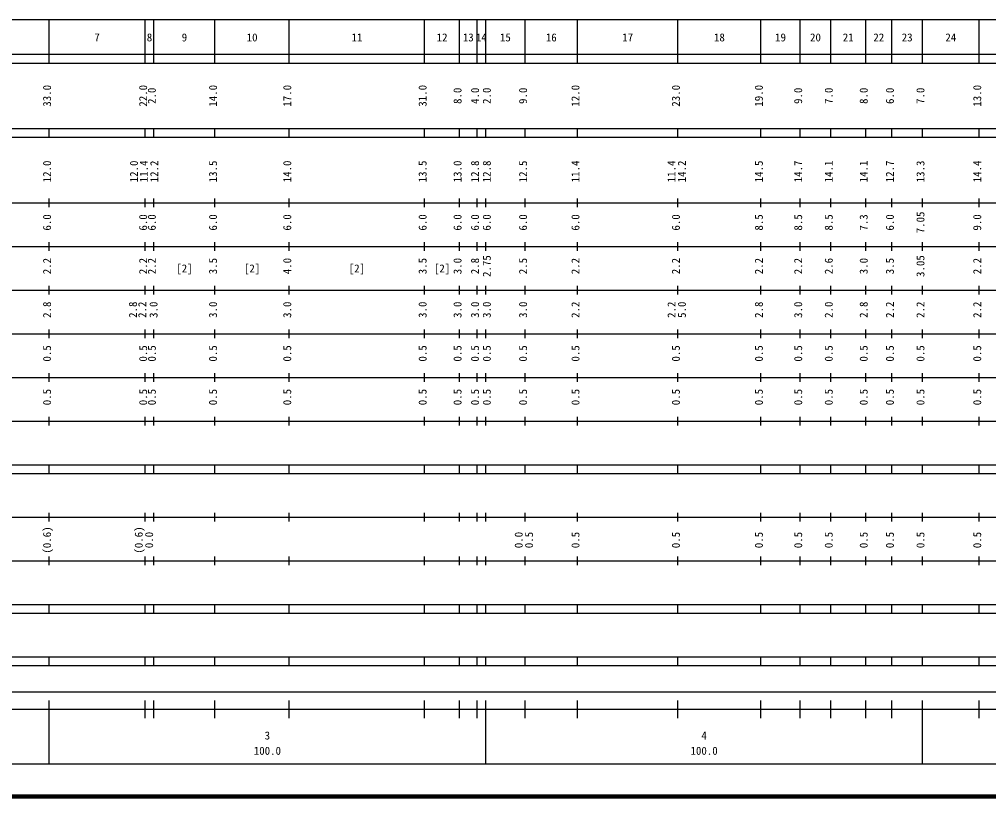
# Model space of a CAD drawing. Units: millimetres on the paper, enlarged 1000 times. Extents: x 40000 to 680000, y 20000 to 380000.
# Drawn here: x 261208 to 483150, y 20000 to 198000 of the extents above; entities that cross this region are included whole.
import ezdxf
from ezdxf.enums import TextEntityAlignment as Align

# ---------------------------------------------------------------- set-up
doc = ezdxf.new("R2010")
doc.units = ezdxf.units.MM
doc.header["$LTSCALE"] = 1000
doc.layers.add('M-TTL', color=2, linetype='Continuous', lineweight=140)
doc.layers.add('M-TTL-BAND', color=7, linetype='Continuous', lineweight=25)
doc.styles.add('ＭＳ ゴシック', font='')
doc.styles.get('ＭＳ ゴシック').set_extended_font_data('MS Gothic')

msp = doc.modelspace()

# ---------------------------------------------------------------- linework, layer by layer
at = {"layer": 'M-TTL'}
msp.add_line((40000, 20000), (680000, 20000), dxfattribs=at)
at = {"layer": 'M-TTL-BAND'}
for p, q in [((68000, 198000), (579000, 198000)), ((268000, 188000), (268000, 198000)), ((290000, 188000), (290000, 198000)), ((292000, 188000), (292000, 198000)), ((306000, 188000), (306000, 198000)), ((323000, 188000), (323000, 198000)), ((354000, 188000), (354000, 198000)), ((362000, 188000), (362000, 198000)), ((366000, 188000), (366000, 198000)), ((368000, 188000), (368000, 198000)), ((377000, 188000), (377000, 198000)), ((389000, 188000), (389000, 198000)), ((412000, 188000), (412000, 198000)), ((431000, 188000), (431000, 198000)), ((440000, 188000), (440000, 198000)), ((447000, 188000), (447000, 198000)), ((455000, 188000), (455000, 198000)), ((461000, 188000), (461000, 198000)), ((468000, 188000), (468000, 198000)), ((481000, 188000), (481000, 198000)), ((40000, 190000), (579000, 190000)), ((40000, 188000), (579000, 188000)), ((40000, 173000), (579000, 173000)), ((40000, 171000), (579000, 171000)), ((268000, 171000), (268000, 173000)), ((290000, 171000), (290000, 173000)), ((292000, 171000), (292000, 173000)), ((306000, 171000), (306000, 173000)), ((323000, 171000), (323000, 173000)), ((354000, 171000), (354000, 173000)), ((362000, 171000), (362000, 173000)), ((366000, 171000), (366000, 173000)), ((368000, 171000), (368000, 173000)), ((377000, 171000), (377000, 173000)), ((389000, 171000), (389000, 173000)), ((412000, 171000), (412000, 173000)), ((431000, 171000), (431000, 173000)), ((440000, 171000), (440000, 173000)), ((447000, 171000), (447000, 173000)), ((455000, 171000), (455000, 173000)), ((461000, 171000), (461000, 173000)), ((468000, 171000), (468000, 173000)), ((481000, 171000), (481000, 173000)), ((40000, 156000), (579000, 156000)), ((268000, 155000), (268000, 157000)), ((290000, 155000), (290000, 157000)), ((292000, 155000), (292000, 157000)), ((306000, 155000), (306000, 157000)), ((323000, 155000), (323000, 157000)), ((354000, 155000), (354000, 157000)), ((362000, 155000), (362000, 157000)), ((366000, 155000), (366000, 157000)), ((368000, 155000), (368000, 157000)), ((377000, 155000), (377000, 157000)), ((389000, 155000), (389000, 157000)), ((412000, 155000), (412000, 157000)), ((431000, 155000), (431000, 157000)), ((440000, 155000), (440000, 157000)), ((447000, 155000), (447000, 157000)), ((455000, 155000), (455000, 157000)), ((461000, 155000), (461000, 157000)), ((468000, 155000), (468000, 157000)), ((481000, 155000), (481000, 157000)), ((268000, 145000), (268000, 147000)), ((290000, 145000), (290000, 147000)), ((292000, 145000), (292000, 147000)), ((306000, 145000), (306000, 147000)), ((323000, 145000), (323000, 147000)), ((354000, 145000), (354000, 147000)), ((362000, 145000), (362000, 147000)), ((366000, 145000), (366000, 147000)), ((368000, 145000), (368000, 147000)), ((377000, 145000), (377000, 147000)), ((389000, 145000), (389000, 147000)), ((412000, 145000), (412000, 147000)), ((431000, 145000), (431000, 147000)), ((440000, 145000), (440000, 147000)), ((447000, 145000), (447000, 147000)), ((455000, 145000), (455000, 147000)), ((461000, 145000), (461000, 147000)), ((468000, 145000), (468000, 147000)), ((481000, 145000), (481000, 147000)), ((46000, 146000), (579000, 146000)), ((52000, 136000), (579000, 136000)), ((268000, 135000), (268000, 137000)), ((290000, 135000), (290000, 137000)), ((292000, 135000), (292000, 137000)), ((306000, 135000), (306000, 137000)), ((323000, 135000), (323000, 137000)), ((354000, 135000), (354000, 137000)), ((362000, 135000), (362000, 137000)), ((366000, 135000), (366000, 137000)), ((368000, 135000), (368000, 137000)), ((377000, 135000), (377000, 137000)), ((389000, 135000), (389000, 137000)), ((412000, 135000), (412000, 137000)), ((431000, 135000), (431000, 137000)), ((440000, 135000), (440000, 137000)), ((447000, 135000), (447000, 137000)), ((455000, 135000), (455000, 137000)), ((461000, 135000), (461000, 137000)), ((468000, 135000), (468000, 137000)), ((481000, 135000), (481000, 137000)), ((268000, 125000), (268000, 127000)), ((290000, 125000), (290000, 127000)), ((292000, 125000), (292000, 127000)), ((306000, 125000), (306000, 127000)), ((323000, 125000), (323000, 127000)), ((354000, 125000), (354000, 127000)), ((362000, 125000), (362000, 127000)), ((366000, 125000), (366000, 127000)), ((368000, 125000), (368000, 127000)), ((377000, 125000), (377000, 127000)), ((389000, 125000), (389000, 127000)), ((412000, 125000), (412000, 127000)), ((431000, 125000), (431000, 127000)), ((440000, 125000), (440000, 127000)), ((447000, 125000), (447000, 127000)), ((455000, 125000), (455000, 127000)), ((461000, 125000), (461000, 127000)), ((468000, 125000), (468000, 127000)), ((481000, 125000), (481000, 127000)), ((46000, 126000), (579000, 126000)), ((52000, 116000), (579000, 116000)), ((268000, 115000), (268000, 117000)), ((290000, 115000), (290000, 117000)), ((292000, 115000), (292000, 117000)), ((306000, 115000), (306000, 117000)), ((323000, 115000), (323000, 117000)), ((354000, 115000), (354000, 117000)), ((362000, 115000), (362000, 117000)), ((366000, 115000), (366000, 117000)), ((368000, 115000), (368000, 117000)), ((377000, 115000), (377000, 117000)), ((389000, 115000), (389000, 117000)), ((412000, 115000), (412000, 117000)), ((431000, 115000), (431000, 117000)), ((440000, 115000), (440000, 117000)), ((447000, 115000), (447000, 117000)), ((455000, 115000), (455000, 117000)), ((461000, 115000), (461000, 117000)), ((468000, 115000), (468000, 117000)), ((481000, 115000), (481000, 117000)), ((268000, 105000), (268000, 107000)), ((290000, 105000), (290000, 107000)), ((292000, 105000), (292000, 107000)), ((306000, 105000), (306000, 107000)), ((323000, 105000), (323000, 107000)), ((354000, 105000), (354000, 107000)), ((362000, 105000), (362000, 107000)), ((366000, 105000), (366000, 107000)), ((368000, 105000), (368000, 107000)), ((377000, 105000), (377000, 107000)), ((389000, 105000), (389000, 107000)), ((412000, 105000), (412000, 107000)), ((431000, 105000), (431000, 107000)), ((440000, 105000), (440000, 107000)), ((447000, 105000), (447000, 107000)), ((455000, 105000), (455000, 107000)), ((461000, 105000), (461000, 107000)), ((468000, 105000), (468000, 107000)), ((481000, 105000), (481000, 107000)), ((46000, 106000), (579000, 106000)), ((40000, 96000), (579000, 96000)), ((268000, 94000), (268000, 96000)), ((290000, 94000), (290000, 96000)), ((292000, 94000), (292000, 96000)), ((306000, 94000), (306000, 96000)), ((323000, 94000), (323000, 96000)), ((354000, 94000), (354000, 96000)), ((362000, 94000), (362000, 96000)), ((366000, 94000), (366000, 96000)), ((368000, 94000), (368000, 96000)), ((377000, 94000), (377000, 96000)), ((389000, 94000), (389000, 96000)), ((412000, 94000), (412000, 96000)), ((431000, 94000), (431000, 96000)), ((440000, 94000), (440000, 96000)), ((447000, 94000), (447000, 96000)), ((455000, 94000), (455000, 96000)), ((461000, 94000), (461000, 96000)), ((468000, 94000), (468000, 96000)), ((481000, 94000), (481000, 96000)), ((40000, 94000), (579000, 94000)), ((268000, 83000), (268000, 85000)), ((290000, 83000), (290000, 85000)), ((292000, 83000), (292000, 85000)), ((306000, 83000), (306000, 85000)), ((323000, 83000), (323000, 85000)), ((354000, 83000), (354000, 85000)), ((362000, 83000), (362000, 85000)), ((366000, 83000), (366000, 85000)), ((368000, 83000), (368000, 85000)), ((377000, 83000), (377000, 85000)), ((389000, 83000), (389000, 85000)), ((412000, 83000), (412000, 85000)), ((431000, 83000), (431000, 85000)), ((440000, 83000), (440000, 85000)), ((447000, 83000), (447000, 85000)), ((455000, 83000), (455000, 85000)), ((461000, 83000), (461000, 85000)), ((468000, 83000), (468000, 85000)), ((481000, 83000), (481000, 85000)), ((49000, 84000), (579000, 84000)), ((40000, 74000), (579000, 74000)), ((268000, 73000), (268000, 75000)), ((290000, 73000), (290000, 75000)), ((292000, 73000), (292000, 75000)), ((306000, 73000), (306000, 75000)), ((323000, 73000), (323000, 75000)), ((354000, 73000), (354000, 75000)), ((362000, 73000), (362000, 75000)), ((366000, 73000), (366000, 75000)), ((368000, 73000), (368000, 75000)), ((377000, 73000), (377000, 75000)), ((389000, 73000), (389000, 75000)), ((412000, 73000), (412000, 75000)), ((431000, 73000), (431000, 75000)), ((440000, 73000), (440000, 75000)), ((447000, 73000), (447000, 75000)), ((455000, 73000), (455000, 75000)), ((461000, 73000), (461000, 75000)), ((468000, 73000), (468000, 75000)), ((481000, 73000), (481000, 75000)), ((40000, 64000), (579000, 64000)), ((268000, 62000), (268000, 64000)), ((290000, 62000), (290000, 64000)), ((292000, 62000), (292000, 64000)), ((306000, 62000), (306000, 64000)), ((323000, 62000), (323000, 64000)), ((354000, 62000), (354000, 64000)), ((362000, 62000), (362000, 64000)), ((366000, 62000), (366000, 64000)), ((368000, 62000), (368000, 64000)), ((377000, 62000), (377000, 64000)), ((389000, 62000), (389000, 64000)), ((412000, 62000), (412000, 64000)), ((431000, 62000), (431000, 64000)), ((440000, 62000), (440000, 64000)), ((447000, 62000), (447000, 64000)), ((455000, 62000), (455000, 64000)), ((461000, 62000), (461000, 64000)), ((468000, 62000), (468000, 64000)), ((481000, 62000), (481000, 64000)), ((40000, 62000), (579000, 62000)), ((40000, 52000), (579000, 52000)), ((268000, 50000), (268000, 52000)), ((290000, 50000), (290000, 52000)), ((292000, 50000), (292000, 52000)), ((306000, 50000), (306000, 52000)), ((323000, 50000), (323000, 52000)), ((354000, 50000), (354000, 52000)), ((362000, 50000), (362000, 52000)), ((366000, 50000), (366000, 52000)), ((368000, 50000), (368000, 52000)), ((377000, 50000), (377000, 52000)), ((389000, 50000), (389000, 52000)), ((412000, 50000), (412000, 52000)), ((431000, 50000), (431000, 52000)), ((440000, 50000), (440000, 52000)), ((447000, 50000), (447000, 52000)), ((455000, 50000), (455000, 52000)), ((461000, 50000), (461000, 52000)), ((468000, 50000), (468000, 52000)), ((481000, 50000), (481000, 52000)), ((40000, 50000), (579000, 50000)), ((71000, 44000), (565000, 44000)), ((40000, 40000), (579000, 40000)), ((268000, 27500), (268000, 42000)), ((290000, 38000), (290000, 42000)), ((292000, 38000), (292000, 42000)), ((306000, 38000), (306000, 42000)), ((323000, 38000), (323000, 42000)), ((354000, 38000), (354000, 42000)), ((362000, 38000), (362000, 42000)), ((366000, 38000), (366000, 42000)), ((368000, 27500), (368000, 42000)), ((377000, 38000), (377000, 42000)), ((389000, 38000), (389000, 42000)), ((412000, 38000), (412000, 42000)), ((431000, 38000), (431000, 42000)), ((440000, 38000), (440000, 42000)), ((447000, 38000), (447000, 42000)), ((455000, 38000), (455000, 42000)), ((461000, 38000), (461000, 42000)), ((468000, 27500), (468000, 42000)), ((481000, 38000), (481000, 42000)), ((68000, 27500), (579000, 27500))]:
    msp.add_line(p, q, dxfattribs=at)

# ---------------------------------------------------------------- texts
at = {"layer": 'M-TTL-BAND', "style": 'ＭＳ ゴシック'}
for s, p in [('7', (279000, 192405)), ('8', (291000, 192405)), ('9', (299000, 192405)), ('10', (314500, 192405)), ('11', (338500, 192405)), ('12', (358000, 192405)), ('13', (364000, 192405)), ('14', (367000, 192405)), ('15', (372500, 192405)), ('16', (383000, 192405)), ('17', (400500, 192405)), ('18', (421500, 192405)), ('19', (435500, 192405)), ('20', (443500, 192405)), ('21', (451000, 192405)), ('22', (458000, 192405)), ('23', (464500, 192405)), ('24', (474500, 192405)), ('[2]', (299000, 139500)), ('[2]', (314500, 139500)), ('[2]', (338500, 139500)), ('[2]', (358000, 139500)), ('3', (318000, 32523)), ('4', (418000, 32523)), ('100.0', (318000, 29033)), ('100.0', (418000, 29033))]:
    msp.add_text(s, height=1833, dxfattribs=at).set_placement(p, align=Align.BOTTOM_CENTER)
for s, p in [('33.0', (269000, 180500)), ('22.0', (291000, 180500)), ('2.0', (293000, 180500)), ('14.0', (307000, 180500)), ('17.0', (324000, 180500)), ('31.0', (355000, 180500)), ('8.0', (363000, 180500)), ('4.0', (367000, 180500)), ('2.0', (369698, 180500)), ('9.0', (378000, 180500)), ('12.0', (390000, 180500)), ('23.0', (413000, 180500)), ('19.0', (432000, 180500)), ('9.0', (441000, 180500)), ('7.0', (448000, 180500)), ('8.0', (456000, 180500)), ('6.0', (462000, 180500)), ('7.0', (469000, 180500)), ('13.0', (482000, 180500)), ('12.0', (269000, 163174)), ('12.0', (288902, 163174)), ('11.4', (291165, 163198)), ('12.2', (293557, 163174)), ('13.5', (307000, 163174)), ('14.0', (324000, 163174)), ('13.5', (355000, 163174)), ('13.0', (363000, 163174)), ('12.8', (367000, 163174)), ('12.8', (369698, 163174)), ('12.5', (378000, 163174)), ('11.4', (390000, 163174)), ('11.4', (412000, 163174)), ('14.2', (414370, 163174)), ('14.5', (432000, 163174)), ('14.7', (441000, 163174)), ('14.1', (448000, 163174)), ('14.1', (456000, 163174)), ('12.7', (462000, 163174)), ('13.3', (469000, 163174)), ('14.4', (482000, 163174)), ('6.0', (269000, 151500)), ('6.0', (291000, 151500)), ('6.0', (293000, 151500)), ('6.0', (307000, 151500)), ('6.0', (324000, 151500)), ('6.0', (355000, 151500)), ('6.0', (363000, 151500)), ('6.0', (367000, 151500)), ('6.0', (369698, 151500)), ('6.0', (378000, 151500)), ('6.0', (390000, 151500)), ('6.0', (413000, 151500)), ('8.5', (432000, 151500)), ('8.5', (441000, 151500)), ('8.5', (448000, 151500)), ('7.3', (456000, 151500)), ('6.0', (462000, 151500)), ('7.05', (469000, 151500)), ('9.0', (482000, 151500)), ('2.2', (269000, 141500)), ('2.2', (291000, 141500)), ('2.2', (293000, 141500)), ('3.5', (307000, 141500)), ('4.0', (324000, 141500)), ('3.5', (355000, 141500)), ('3.0', (363000, 141500)), ('2.8', (367000, 141500)), ('2.75', (369698, 141500)), ('2.5', (378000, 141500)), ('2.2', (390000, 141500)), ('2.2', (413000, 141500)), ('2.2', (432000, 141500)), ('2.2', (441000, 141500)), ('2.6', (448000, 141500)), ('3.0', (456000, 141500)), ('3.5', (462000, 141500)), ('3.05', (469000, 141500)), ('2.2', (482000, 141500)), ('2.8', (269000, 131500)), ('2.8', (288670, 131500)), ('2.2', (290804, 131500)), ('3.0', (293389, 131500)), ('3.0', (307000, 131500)), ('3.0', (324000, 131500)), ('3.0', (355000, 131500)), ('3.0', (363000, 131500)), ('3.0', (367000, 131500)), ('3.0', (369698, 131500)), ('3.0', (378000, 131500)), ('2.2', (390000, 131500)), ('2.2', (412000, 131500)), ('5.0', (414370, 131500)), ('2.8', (432000, 131500)), ('3.0', (441000, 131500)), ('2.0', (448000, 131500)), ('2.8', (456000, 131500)), ('2.2', (462000, 131500)), ('2.2', (469000, 131500)), ('2.2', (482000, 131500)), ('0.5', (269000, 121500)), ('0.5', (291000, 121500)), ('0.5', (293000, 121500)), ('0.5', (307000, 121500)), ('0.5', (324000, 121500)), ('0.5', (355000, 121500)), ('0.5', (363000, 121500)), ('0.5', (367000, 121500)), ('0.5', (369698, 121500)), ('0.5', (378000, 121500)), ('0.5', (390000, 121500)), ('0.5', (413000, 121500)), ('0.5', (432000, 121500)), ('0.5', (441000, 121500)), ('0.5', (448000, 121500)), ('0.5', (456000, 121500)), ('0.5', (462000, 121500)), ('0.5', (469000, 121500)), ('0.5', (482000, 121500)), ('0.5', (269000, 111500)), ('0.5', (291000, 111500)), ('0.5', (293000, 111500)), ('0.5', (307000, 111500)), ('0.5', (324000, 111500)), ('0.5', (355000, 111500)), ('0.5', (363000, 111500)), ('0.5', (367000, 111500)), ('0.5', (369698, 111500)), ('0.5', (378000, 111500)), ('0.5', (390000, 111500)), ('0.5', (413000, 111500)), ('0.5', (432000, 111500)), ('0.5', (441000, 111500)), ('0.5', (448000, 111500)), ('0.5', (456000, 111500)), ('0.5', (462000, 111500)), ('0.5', (469000, 111500)), ('0.5', (482000, 111500)), ('(0.6)', (269000, 78764)), ('(0.6)', (290000, 78764)), ('0.0', (292370, 78764)), ('0.0', (377000, 78764)), ('0.5', (379370, 78764)), ('0.5', (390000, 78764)), ('0.5', (413000, 78764)), ('0.5', (432000, 78764)), ('0.5', (441000, 78764)), ('0.5', (448000, 78764)), ('0.5', (456000, 78764)), ('0.5', (462000, 78764)), ('0.5', (469000, 78764)), ('0.5', (482000, 78764))]:
    msp.add_text(s, height=1833, rotation=90, dxfattribs=at).set_placement(p, align=Align.BOTTOM_CENTER)

doc.saveas('drawing.dxf')
